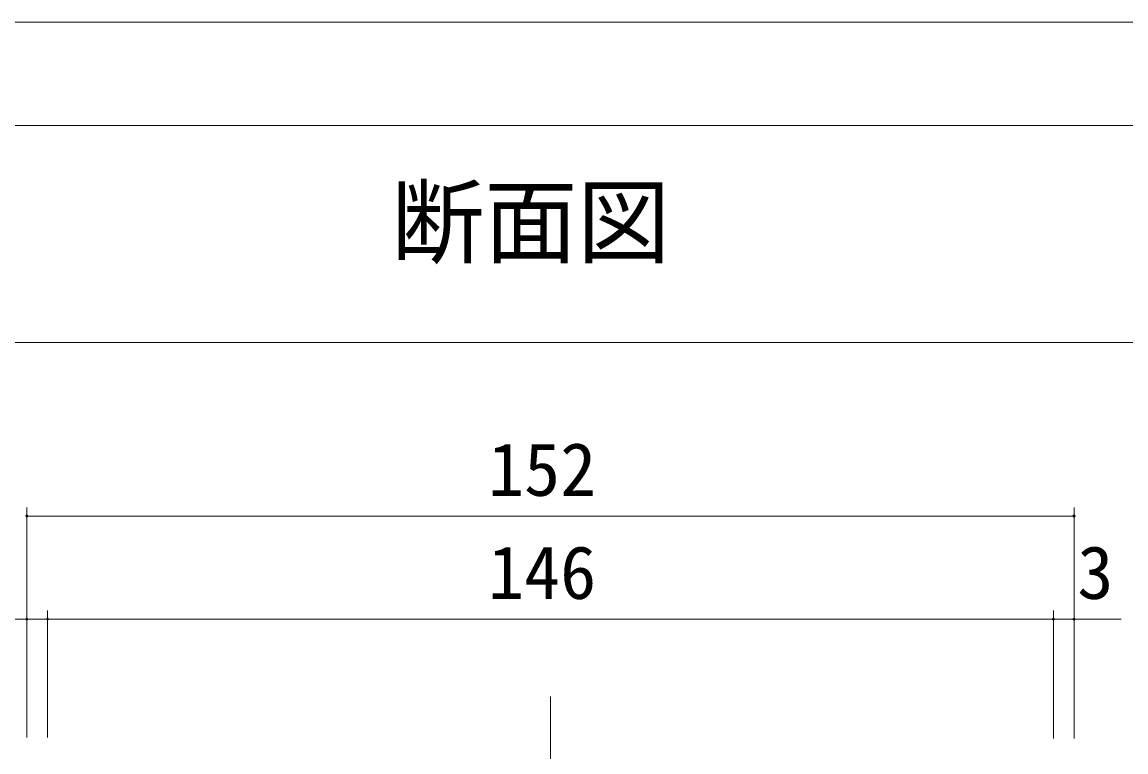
# Model space of a CAD drawing. Units: millimetres on the paper, enlarged 10 times, with parts at other scales. Extents: x -1985 to 2015, y -1370 to 1400.
# Drawn here: x -1025 to -491, y 1047 to 1400 of the extents above; entities that cross this region are included whole.
import ezdxf
from ezdxf.enums import TextEntityAlignment as Align

# ---------------------------------------------------------------- set-up
doc = ezdxf.new("R2010")
doc.units = ezdxf.units.MM
doc.header["$LTSCALE"] = 10
doc.linetypes.add('CHAIN2', pattern=[12, 9, -1, 1, -1])
for name, color, linetype, lineweight in [('1-1_0', 7, 'Continuous', 20), ('2-0_18', 4, 'Continuous', 9), ('2-1', 7, 'Continuous', 20)]:
    doc.layers.add(name, color=color, linetype=linetype, lineweight=lineweight)
doc.styles.add('ＭＳ ゴシック', font='')
doc.styles.get('ＭＳ ゴシック').set_extended_font_data('MS Gothic')

msp = doc.modelspace()

# ---------------------------------------------------------------- linework, layer by layer
at = {"layer": '1-1_0'}
for p, q in [((-1935, 1350), (395, 1350)), ((-1935, 1350), (395, 1350)), ((-1935, 1245), (395, 1245)), ((-1935, 1245), (395, 1245))]:
    msp.add_line(p, q, dxfattribs=at)
msp.add_lwpolyline([(-1985, -1370), (2015, -1370), (2015, 1400), (-1985, 1400)], close=True, dxfattribs=at)
at = {"layer": '2-0_18', "linetype": 'CHAIN2'}
msp.add_line((-769.72, 1073.8), (-769.72, 564.79), dxfattribs=at)
at = {"layer": '2-1', "color": 4, "lineweight": 9}
for p, q in [((-1023.06, 1115.44), (-1023.06, 1165.29)), ((-1023.06, 1115.44), (-1023.06, 1165.29)), ((-516.39, 1115.44), (-516.39, 1165.29)), ((-516.39, 1115.44), (-516.39, 1165.29)), ((-1023.06, 1161.13), (-516.39, 1161.13)), ((-1013.06, 1111.28), (-1045.93, 1111.28)), ((-1023.06, 1053.98), (-1023.06, 1115.44)), ((-1013.06, 1053.98), (-1013.06, 1115.44)), ((-1013.06, 1053.98), (-1013.06, 1115.44)), ((-1013.06, 1111.28), (-526.39, 1111.28)), ((-526.39, 1053.61), (-526.39, 1115.44)), ((-526.39, 1053.61), (-526.39, 1115.07)), ((-526.39, 1111.28), (-493.51, 1111.28)), ((-516.39, 1053.61), (-516.39, 1115.44))]:
    msp.add_line(p, q, dxfattribs=at)
for centre, start, end in [((-1023.06, 1161.13), 0, 180), ((-1023.06, 1161.13), 0, 180), ((-1023.06, 1161.13), 180, 0), ((-1023.06, 1161.13), 180, 0), ((-516.39, 1161.13), 0, 180), ((-516.39, 1161.13), 0, 180), ((-516.39, 1161.13), 180, 0), ((-516.39, 1161.13), 180, 0), ((-1023.06, 1111.28), 0, 180), ((-1023.06, 1111.28), 180, 0), ((-1013.06, 1111.28), 0, 180), ((-1013.06, 1111.28), 0, 180), ((-1013.06, 1111.28), 180, 0), ((-1013.06, 1111.28), 180, 0), ((-526.39, 1111.28), 0, 180), ((-526.39, 1111.28), 180, 0), ((-516.39, 1111.28), 0, 180), ((-516.39, 1111.28), 180, 0)]:
    msp.add_arc(centre, 0.521, start, end, dxfattribs=at)

# ---------------------------------------------------------------- texts
at = {"layer": '1-1_0', "style": 'ＭＳ ゴシック'}
msp.add_text('断面図', height=32.99, dxfattribs=at).set_placement((-846.74, 1276.98), align=Align.BOTTOM_LEFT)
at = {"layer": '2-1', "style": 'ＭＳ ゴシック'}
for s, p in [('152', (-799.94, 1163.21)), ('146', (-799.94, 1113.36)), ('3', (-514.77, 1113.36))]:
    msp.add_text(s, height=25.66, dxfattribs=at).set_placement(p, align=Align.BOTTOM_LEFT)

doc.saveas('drawing.dxf')
